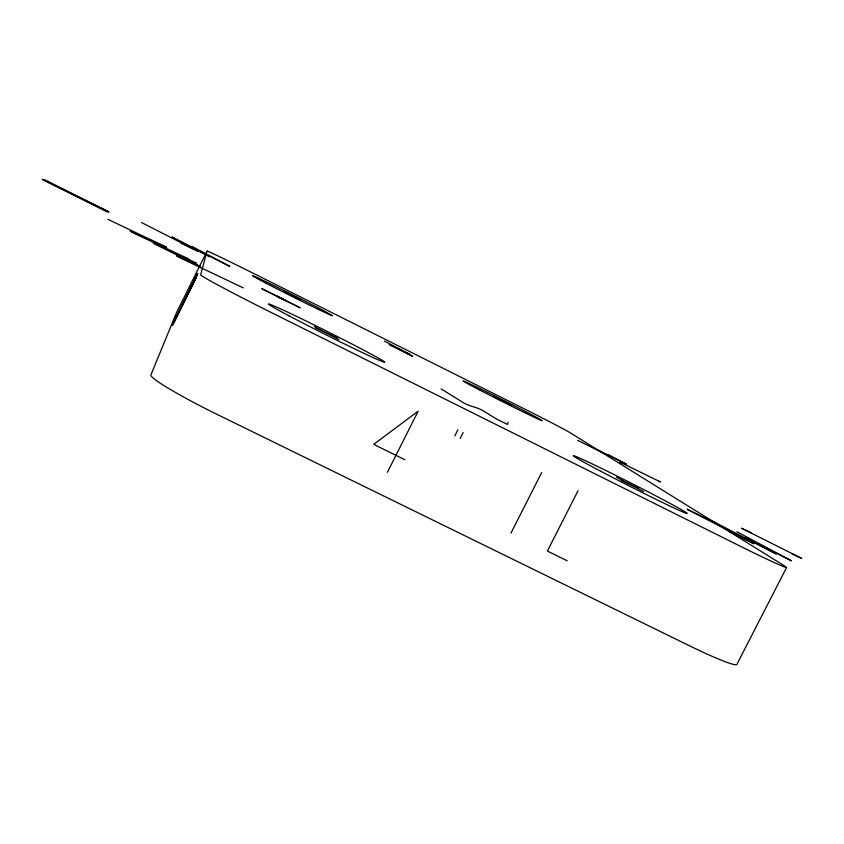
<?xml version="1.0" encoding="UTF-8"?>
<svg xmlns="http://www.w3.org/2000/svg" width="844" height="844" viewBox="0 0 844 844"><rect width="100%" height="100%" fill="white"/><g stroke="black" fill="none" stroke-linecap="round" stroke-linejoin="round"><path stroke-width="1.27" d="M508.025 422.274L507.434 424.458L496.631 419.067L485.152 412.051C477.24 406.502 469.211 407.008 461.309 401.406L441.096 388.884M207.075 251.079L200.64 274.806A74.694 2.173 26.6 0 0 269.51 311.647L738.816 545.488A73.111 2.036 26.9 0 0 783.749 565.448L569.721 432.476A44.911 0.791 26.8 0 0 523.818 408.633L247.577 270.449A45.914 0.823 26.6 0 0 207.075 251.079L176.554 312.544L150.907 374.926A74.525 6.066 26.3 0 0 218.047 414.847L687.892 645.016A72.964 5.665 27.4 0 0 737.055 664.049L786.597 567.484M181.692 305.718L197.686 273.435L175.7 317.703M172.577 325.531L196.367 277.433M195.449 278.298L197.696 273.73M173.6 322.957L196.684 276.484M387.407 472.313L418.16 411.197L373.723 444.366L404.93 459.758M454.832 435.884L457.859 429.87M460.138 438.511L463.166 432.508M510.958 533.144L541.626 472.608M578.034 490.691L547.397 551.058L567.21 560.796M658.7 481.249L660.409 481.924L619.623 462.006L621.511 462.765M621.195 480.373L638.56 488.265M196.589 263.117L153.292 243.388L200.144 266.409L176.607 255.837L183.159 259.277L243.241 287.867M315.529 327.947L337.421 338.064M107.895 219.334L166.669 247.324L130.198 231.119L137.182 234.78L188.866 259.024M276.663 296.212L285.325 300.285M496.029 397.682L509.227 403.917M181.027 243.283L197.876 251.238L141.486 222.51M284.66 291.982L300.021 299.293M751.498 532.891L741.549 528.228L801.8 558.475L792.147 553.959M406.439 352.697L409.973 354.364L384.41 341.071M391.985 345.47L412.684 356.347L389.105 344.658M44.911 179.835L109.076 212.002L42.2 179.339L107.336 211.992M705.711 517.572L771.669 551.765L776.396 554.012L745.495 537.417L791.503 560.827L736.907 531.762M711.207 521.043L687.1 509.227L753.945 543.779L729.554 531.847M607.648 454.388L626.417 464.2L597.341 449.778M493.74 396.163L511.654 405.489M577.665 440.325L611.626 457.279L609.779 456.256M284.101 291.328L300.717 300.021M192.274 246.67L229.811 266.377L172.007 237.058L209.607 256.819M276.389 295.822L285.641 300.696M616.394 477.208L643.624 491.567M314.348 326.554L338.887 339.594M299.979 307.733L261.978 288.753L299.979 307.733M480.004 390.171A44.046 0.812 26.7 0 0 541.859 420.65A44.046 0.812 26.7 0 0 486.176 391.7A44.046 0.812 26.7 0 0 480.004 390.171M265.765 283.046A44.764 0.833 26.6 0 0 331.513 315.466A44.764 0.833 26.6 0 0 279.638 288.416A44.764 0.833 26.6 0 0 265.765 283.046M600.822 471.3A64.028 1.699 26.9 0 0 687.216 513.416A64.028 1.699 26.9 0 0 602.247 468.736A64.028 1.699 26.9 0 0 600.822 471.3M289.07 315.856A65.051 1.772 26.6 0 0 383.714 362.065A65.051 1.772 26.6 0 0 306.509 321.205A65.051 1.772 26.6 0 0 289.07 315.856"/></g></svg>
